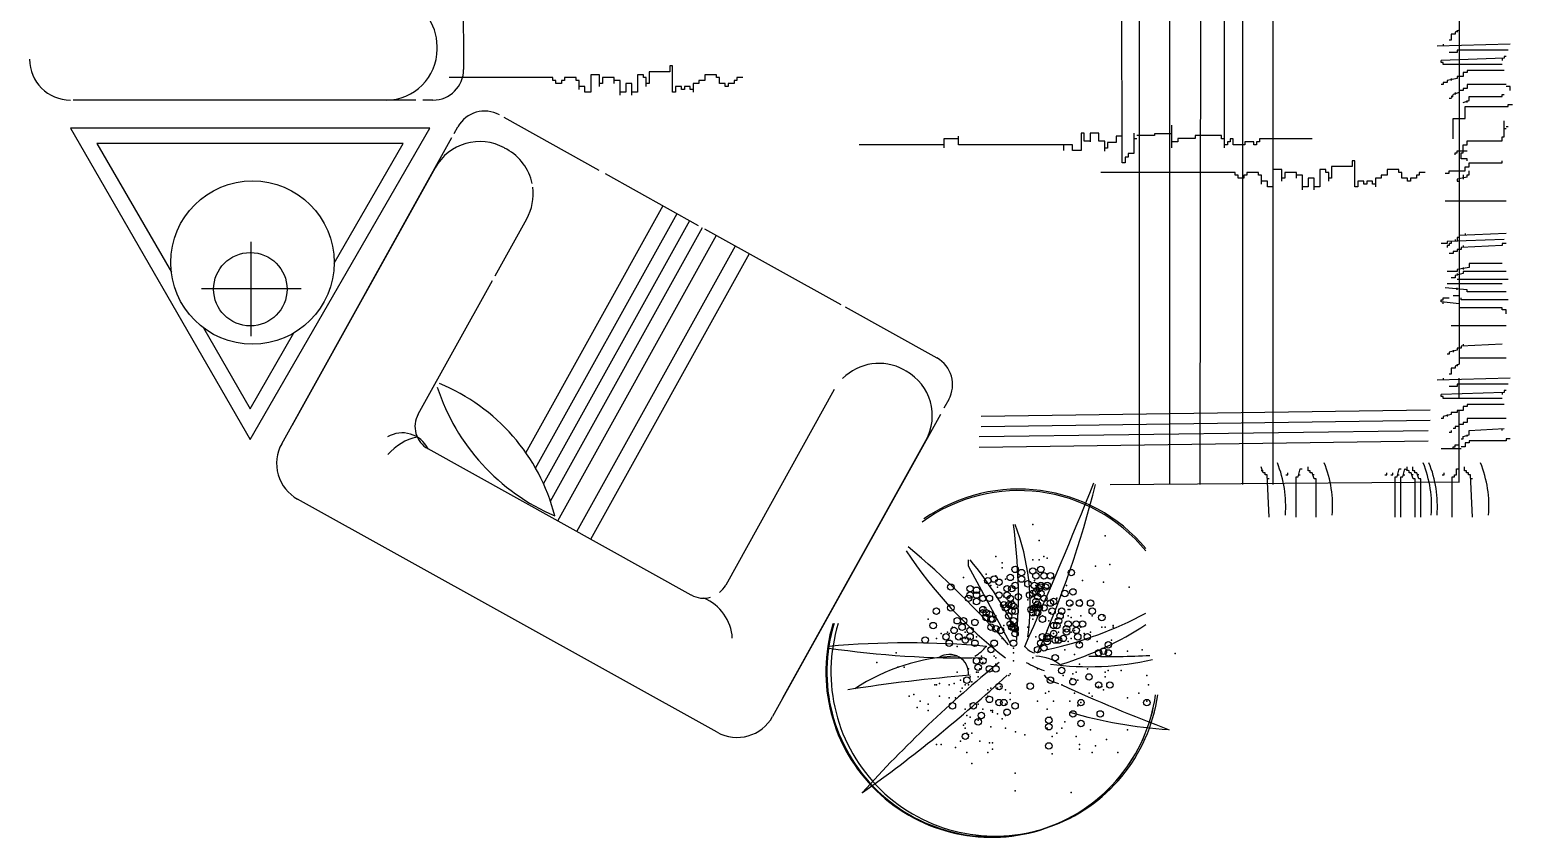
# Model space of a CAD drawing. Header units: inches. Extents: x 10.1 to 52.6, y 12.1 to 36.9.
# Drawn here: x 42.069 to 44.69, y 17.073 to 18.5 of the extents above; entities that cross this region are included whole.
import ezdxf

# ---------------------------------------------------------------- set-up
doc = ezdxf.new("R2010")
doc.units = ezdxf.units.IN
doc.header["$MEASUREMENT"] = 0
for name, color, linetype in [('02', 2, 'Continuous'), ('1', 1, 'Continuous'), ('4', 4, 'Continuous')]:
    doc.layers.add(name, color=color, linetype=linetype)

msp = doc.modelspace()

# ---------------------------------------------------------------- linework, layer by layer
at = {"layer": '02'}
for p, q in [((44.5967, 20.5342), (44.5966, 17.9091)), ((44.0007, 18.265), (43.9984, 20.4638)), ((44.1815, 18.2917), (44.1812, 20.4638)), ((44.5823, 18.4817), (44.5788, 18.4817)), ((44.5895, 18.4924), (44.5823, 18.4924)), ((44.5823, 18.4924), (44.5823, 18.4817)), ((44.5966, 18.4995), (44.5895, 18.4959)), ((44.5895, 18.4959), (44.5895, 18.4924)), ((44.593, 18.4995), (44.593, 18.4959)), ((44.6869, 18.4746), (44.5574, 18.471)), ((44.5681, 18.4746), (44.5681, 18.471)), ((44.593, 18.4603), (44.5788, 18.4603)), ((44.593, 18.4639), (44.593, 18.4603)), ((44.6834, 18.4639), (44.593, 18.4639)), ((44.6762, 18.4532), (44.6762, 18.4497)), ((44.6798, 18.4532), (44.6762, 18.4532)), ((43.206, 18.4362), (43.2008, 18.4362)), ((43.2008, 18.4362), (43.2008, 18.4259)), ((43.206, 18.3898), (43.206, 18.4362)), ((44.6762, 18.4497), (44.5645, 18.4461)), ((44.5645, 18.4426), (44.5645, 18.4461)), ((44.5681, 18.4426), (44.5645, 18.4426)), ((44.5681, 18.439), (44.5681, 18.4426)), ((44.6727, 18.439), (44.5681, 18.439)), ((44.6108, 18.4283), (44.6108, 18.4248)), ((44.6762, 18.4283), (44.6108, 18.4283)), ((44.6727, 18.4497), (44.6727, 18.4461)), ((42.9942, 18.4156), (42.8108, 18.4156)), ((42.9942, 18.4104), (42.9942, 18.4156)), ((42.9994, 18.4104), (42.9942, 18.4104)), ((42.9994, 18.4052), (42.9994, 18.4104)), ((43.0097, 18.4052), (42.9994, 18.4052)), ((43.0149, 18.4104), (43.0097, 18.4104)), ((43.0097, 18.4104), (43.0097, 18.4052)), ((43.0149, 18.4156), (43.0149, 18.4104)), ((43.0355, 18.4156), (43.0149, 18.4156)), ((43.0355, 18.4104), (43.0355, 18.4156)), ((43.0407, 18.4104), (43.0355, 18.4104)), ((43.0407, 18.3949), (43.0407, 18.4104)), ((43.0614, 18.4207), (43.0614, 18.3898)), ((43.0769, 18.4207), (43.0614, 18.4207)), ((43.0769, 18.4001), (43.0769, 18.4207)), ((43.082, 18.4052), (43.0769, 18.4052)), ((43.1027, 18.4156), (43.082, 18.4156)), ((43.082, 18.4156), (43.082, 18.4052)), ((43.1027, 18.4052), (43.1027, 18.4156)), ((43.113, 18.4104), (43.1027, 18.4104)), ((43.113, 18.3846), (43.113, 18.4104)), ((43.1337, 18.4052), (43.1234, 18.4052)), ((43.1234, 18.4052), (43.1234, 18.3898)), ((43.1337, 18.3846), (43.1337, 18.4052)), ((43.1543, 18.4207), (43.144, 18.4207)), ((43.144, 18.4207), (43.144, 18.3898)), ((43.1543, 18.4156), (43.1543, 18.4207)), ((43.1595, 18.4156), (43.1543, 18.4156)), ((43.1595, 18.4001), (43.1595, 18.4156)), ((43.1647, 18.4052), (43.1595, 18.4052)), ((43.2008, 18.4259), (43.1647, 18.4259)), ((43.1647, 18.4259), (43.1647, 18.4052)), ((43.2525, 18.4052), (43.2422, 18.4052)), ((43.2422, 18.4052), (43.2422, 18.3898)), ((43.2628, 18.4104), (43.2525, 18.4104)), ((43.2525, 18.4104), (43.2525, 18.4052)), ((43.2628, 18.4207), (43.2628, 18.4104)), ((43.2835, 18.4207), (43.2628, 18.4207)), ((43.2835, 18.4156), (43.2835, 18.4207)), ((43.2887, 18.4156), (43.2835, 18.4156)), ((43.2887, 18.4052), (43.2887, 18.4156)), ((43.299, 18.4052), (43.2887, 18.4052)), ((43.299, 18.4001), (43.299, 18.4052)), ((43.3042, 18.4052), (43.3042, 18.4001)), ((43.3145, 18.4052), (43.3042, 18.4052)), ((43.3197, 18.4104), (43.3145, 18.4104)), ((43.3145, 18.4104), (43.3145, 18.4052)), ((43.33, 18.4156), (43.3197, 18.4156)), ((43.3197, 18.4156), (43.3197, 18.4104)), ((44.5681, 18.4034), (44.5645, 18.4034)), ((44.5681, 18.407), (44.5681, 18.4034)), ((44.5752, 18.407), (44.5681, 18.407)), ((44.593, 18.4141), (44.5752, 18.4105)), ((44.5752, 18.4105), (44.5752, 18.407)), ((44.5823, 18.4141), (44.5823, 18.4105)), ((44.6037, 18.4176), (44.593, 18.4176)), ((44.593, 18.4176), (44.593, 18.4141)), ((44.6108, 18.4248), (44.6037, 18.4248)), ((44.6037, 18.4248), (44.6037, 18.4176)), ((44.6108, 18.4034), (44.6108, 18.3963)), ((44.6798, 18.4034), (44.6108, 18.4034)), ((43.051, 18.4001), (43.0407, 18.4001)), ((43.051, 18.3898), (43.051, 18.4001)), ((43.0614, 18.3898), (43.051, 18.3898)), ((43.1234, 18.3898), (43.113, 18.3898)), ((43.144, 18.3898), (43.1337, 18.3898)), ((43.2112, 18.3898), (43.206, 18.3898)), ((43.2215, 18.4001), (43.2112, 18.4001)), ((43.2112, 18.4001), (43.2112, 18.3898)), ((43.2215, 18.3949), (43.2215, 18.4001)), ((43.2267, 18.3949), (43.2215, 18.3949)), ((43.2267, 18.4001), (43.2267, 18.3949)), ((43.237, 18.4001), (43.2267, 18.4001)), ((43.237, 18.3949), (43.237, 18.4001)), ((43.2422, 18.3949), (43.237, 18.3949)), ((43.3042, 18.4001), (43.299, 18.4001)), ((44.5823, 18.3785), (44.5788, 18.3785)), ((44.5859, 18.3856), (44.5823, 18.3785)), ((44.5859, 18.3821), (44.5823, 18.3821)), ((44.5966, 18.3892), (44.5859, 18.3856)), ((44.5895, 18.3892), (44.5895, 18.3856)), ((44.6037, 18.3927), (44.5966, 18.3927)), ((44.6108, 18.3963), (44.6037, 18.3963)), ((44.6037, 18.3963), (44.6037, 18.3927)), ((44.6037, 18.3714), (44.6144, 18.375)), ((44.6108, 18.3714), (44.6108, 18.375)), ((44.6144, 18.375), (44.6144, 18.3821)), ((44.6144, 18.3821), (44.6727, 18.3821)), ((44.6727, 18.3856), (44.6762, 18.3856)), ((44.6727, 18.3821), (44.6727, 18.3856)), ((44.6869, 18.4), (44.6798, 18.4)), ((44.6869, 18.3929), (44.6869, 18.4)), ((44.6073, 18.3431), (44.6073, 18.3645)), ((44.6073, 18.3645), (44.6834, 18.3645)), ((44.6834, 18.3645), (44.6834, 18.368)), ((44.6834, 18.368), (44.6905, 18.368)), ((44.0886, 18.2917), (44.0886, 18.3318)), ((44.5859, 18.3075), (44.5859, 18.3431)), ((44.5859, 18.3431), (44.6073, 18.3431)), ((44.6762, 18.3111), (44.6762, 18.3395)), ((44.6798, 18.3253), (44.6762, 18.3253)), ((44.6834, 18.3289), (44.6798, 18.3289)), ((43.6856, 18.2969), (43.5358, 18.2969)), ((43.7115, 18.3072), (43.6856, 18.3072)), ((43.6856, 18.3072), (43.6856, 18.2917)), ((43.7115, 18.2969), (43.7115, 18.3124)), ((43.9129, 18.2969), (43.7115, 18.2969)), ((43.8974, 18.2866), (43.8974, 18.2969)), ((43.9129, 18.2866), (43.9129, 18.2969)), ((43.9284, 18.3175), (43.9284, 18.2866)), ((43.9336, 18.3175), (43.9284, 18.3175)), ((43.9336, 18.303), (43.9336, 18.3175)), ((43.9439, 18.303), (43.9336, 18.303)), ((43.9594, 18.3175), (43.9439, 18.3175)), ((43.9439, 18.3175), (43.9439, 18.302)), ((43.9594, 18.303), (43.9594, 18.3175)), ((43.9698, 18.303), (43.9594, 18.303)), ((43.9698, 18.2856), (43.9698, 18.303)), ((43.9904, 18.3011), (43.9749, 18.3011)), ((43.9749, 18.3011), (43.9749, 18.2908)), ((44.0007, 18.3124), (43.9904, 18.3124)), ((43.9904, 18.3124), (43.9904, 18.3011)), ((44.0214, 18.3175), (44.0214, 18.2814)), ((44.0266, 18.3072), (44.0214, 18.3072)), ((44.0576, 18.3133), (44.0266, 18.3133)), ((44.0886, 18.3163), (44.0576, 18.3163)), ((44.0576, 18.3163), (44.0576, 18.3133)), ((44.0989, 18.302), (44.0886, 18.302)), ((44.0989, 18.3082), (44.0989, 18.302)), ((44.1299, 18.3082), (44.0989, 18.3082)), ((44.1764, 18.3133), (44.1299, 18.3133)), ((44.1299, 18.3133), (44.1299, 18.3082)), ((44.1764, 18.3072), (44.1764, 18.3133)), ((44.1815, 18.3072), (44.1764, 18.3072)), ((44.1867, 18.2969), (44.1815, 18.2969)), ((44.1919, 18.302), (44.1867, 18.302)), ((44.1867, 18.302), (44.1867, 18.2969)), ((44.197, 18.3072), (44.1919, 18.3072)), ((44.1919, 18.3072), (44.1919, 18.302)), ((44.197, 18.2969), (44.197, 18.3072)), ((44.2177, 18.2969), (44.197, 18.2969)), ((44.2332, 18.302), (44.2177, 18.302)), ((44.2177, 18.302), (44.2177, 18.2969)), ((44.2332, 18.2969), (44.2332, 18.302)), ((44.2384, 18.2969), (44.2332, 18.2969)), ((44.2435, 18.302), (44.2384, 18.302)), ((44.2384, 18.302), (44.2384, 18.2969)), ((44.2435, 18.3072), (44.2435, 18.302)), ((44.3365, 18.3072), (44.2435, 18.3072)), ((44.6037, 18.2969), (44.6108, 18.2969)), ((44.6037, 18.2826), (44.6037, 18.2969)), ((44.6108, 18.2969), (44.6108, 18.304)), ((44.6108, 18.304), (44.6727, 18.304)), ((44.6727, 18.304), (44.6727, 18.3111)), ((44.6727, 18.3111), (44.6762, 18.3111)), ((43.9284, 18.2866), (43.9129, 18.2866)), ((43.9749, 18.2908), (43.9698, 18.2908)), ((44.0059, 18.2753), (44.0059, 18.265)), ((44.0111, 18.2753), (44.0059, 18.2753)), ((44.0214, 18.2814), (44.0111, 18.2814)), ((44.0111, 18.2814), (44.0111, 18.2753)), ((44.5895, 18.2826), (44.593, 18.2826)), ((44.5895, 18.2791), (44.5895, 18.2826)), ((44.593, 18.2862), (44.6108, 18.2862)), ((44.593, 18.2826), (44.593, 18.2862)), ((44.6001, 18.2826), (44.6037, 18.2826)), ((44.6001, 18.272), (44.6001, 18.2826)), ((44.6108, 18.272), (44.6001, 18.272)), ((44.6108, 18.2684), (44.6108, 18.272)), ((44.2005, 18.2481), (43.9629, 18.2481)), ((44.0059, 18.265), (44.0007, 18.265)), ((44.2005, 18.2429), (44.2005, 18.2481)), ((44.2419, 18.2481), (44.2212, 18.2481)), ((44.2212, 18.2481), (44.2212, 18.2429)), ((44.2419, 18.2429), (44.2419, 18.2481)), ((44.2832, 18.2532), (44.2677, 18.2532)), ((44.2832, 18.2326), (44.2832, 18.2532)), ((44.309, 18.2481), (44.2884, 18.2481)), ((44.2884, 18.2481), (44.2884, 18.2377)), ((44.309, 18.2377), (44.309, 18.2481)), ((44.3503, 18.2532), (44.3503, 18.2223)), ((44.3607, 18.2532), (44.3503, 18.2532)), ((44.3607, 18.2481), (44.3607, 18.2532)), ((44.3658, 18.2481), (44.3607, 18.2481)), ((44.3658, 18.2326), (44.3658, 18.2481)), ((44.4072, 18.2584), (44.371, 18.2584)), ((44.371, 18.2584), (44.371, 18.2377)), ((44.4072, 18.2687), (44.4072, 18.2584)), ((44.4123, 18.2687), (44.4072, 18.2687)), ((44.4123, 18.2223), (44.4123, 18.2687)), ((44.4898, 18.2532), (44.4692, 18.2532)), ((44.4692, 18.2532), (44.4692, 18.2429)), ((44.4898, 18.2481), (44.4898, 18.2532)), ((44.495, 18.2481), (44.4898, 18.2481)), ((44.495, 18.2377), (44.495, 18.2481)), ((44.5363, 18.2481), (44.526, 18.2481)), ((44.526, 18.2481), (44.526, 18.2429)), ((44.5716, 18.247), (44.5788, 18.247)), ((44.5788, 18.247), (44.5788, 18.2506)), ((44.5788, 18.2506), (44.6073, 18.2506)), ((44.6073, 18.2577), (44.6144, 18.2577)), ((44.6073, 18.2506), (44.6073, 18.2577)), ((44.6144, 18.2577), (44.6144, 18.2648)), ((44.6144, 18.2648), (44.6727, 18.2648)), ((44.6144, 18.2435), (44.6144, 18.2506)), ((44.6727, 18.2648), (44.6727, 18.2684)), ((44.2057, 18.2429), (44.2005, 18.2429)), ((44.2057, 18.2377), (44.2057, 18.2429)), ((44.216, 18.2377), (44.2057, 18.2377)), ((44.2212, 18.2429), (44.216, 18.2429)), ((44.216, 18.2429), (44.216, 18.2377)), ((44.247, 18.2429), (44.2419, 18.2429)), ((44.247, 18.2274), (44.247, 18.2429)), ((44.2574, 18.2326), (44.247, 18.2326)), ((44.2574, 18.2223), (44.2574, 18.2326)), ((44.2677, 18.2223), (44.2574, 18.2223)), ((44.2884, 18.2377), (44.2832, 18.2377)), ((44.3193, 18.2429), (44.309, 18.2429)), ((44.3193, 18.2171), (44.3193, 18.2429)), ((44.3297, 18.2223), (44.3193, 18.2223)), ((44.3297, 18.2377), (44.3297, 18.2223)), ((44.34, 18.2377), (44.3297, 18.2377)), ((44.34, 18.2171), (44.34, 18.2377)), ((44.3503, 18.2223), (44.34, 18.2223)), ((44.371, 18.2377), (44.3658, 18.2377)), ((44.4175, 18.2223), (44.4123, 18.2223)), ((44.4175, 18.2326), (44.4175, 18.2223)), ((44.4278, 18.2326), (44.4175, 18.2326)), ((44.4278, 18.2274), (44.4278, 18.2326)), ((44.433, 18.2274), (44.4278, 18.2274)), ((44.433, 18.2326), (44.433, 18.2274)), ((44.4433, 18.2326), (44.433, 18.2326)), ((44.4433, 18.2274), (44.4433, 18.2326)), ((44.4485, 18.2274), (44.4433, 18.2274)), ((44.4485, 18.2377), (44.4485, 18.2223)), ((44.4588, 18.2377), (44.4485, 18.2377)), ((44.4588, 18.2429), (44.4588, 18.2377)), ((44.4692, 18.2429), (44.4588, 18.2429)), ((44.5053, 18.2377), (44.495, 18.2377)), ((44.5053, 18.2326), (44.5053, 18.2377)), ((44.5105, 18.2326), (44.5053, 18.2326)), ((44.5208, 18.2377), (44.5105, 18.2377)), ((44.5105, 18.2377), (44.5105, 18.2326)), ((44.526, 18.2429), (44.5208, 18.2429)), ((44.5208, 18.2429), (44.5208, 18.2377)), ((44.6108, 18.2399), (44.593, 18.2364)), ((44.593, 18.2364), (44.593, 18.2328)), ((44.593, 18.2328), (44.5966, 18.2328)), ((44.6037, 18.2435), (44.6037, 18.2364)), ((44.6108, 18.2435), (44.6144, 18.2435)), ((44.6108, 18.2399), (44.6108, 18.2435)), ((44.6798, 18.1972), (44.5716, 18.1972)), ((44.6798, 18.1403), (44.5966, 18.1368)), ((44.6073, 18.1403), (44.6073, 18.1368)), ((44.5752, 18.1225), (44.5645, 18.1225)), ((44.6762, 18.1296), (44.5752, 18.1261)), ((44.5752, 18.1261), (44.5752, 18.1225)), ((44.5752, 18.119), (44.5752, 18.1154)), ((44.5788, 18.119), (44.5752, 18.119)), ((44.5788, 18.1225), (44.5788, 18.119)), ((44.5823, 18.1225), (44.5788, 18.1225)), ((44.5823, 18.1261), (44.5823, 18.1225)), ((44.5895, 18.1296), (44.5895, 18.1261)), ((44.593, 18.1332), (44.593, 18.1261)), ((44.5966, 18.1332), (44.593, 18.1332)), ((44.6727, 18.119), (44.6001, 18.1154)), ((44.6001, 18.1154), (44.6001, 18.1118)), ((44.6037, 18.119), (44.6037, 18.1154)), ((44.6798, 18.1225), (44.6727, 18.1225)), ((44.6727, 18.1225), (44.6727, 18.119)), ((44.5859, 18.1047), (44.5788, 18.1047)), ((44.5859, 18.1083), (44.5859, 18.1047)), ((44.593, 18.1083), (44.5859, 18.1083)), ((44.593, 18.1118), (44.593, 18.1083)), ((44.6001, 18.1118), (44.593, 18.1118)), ((44.6144, 18.0869), (44.6144, 18.0798)), ((44.6727, 18.0869), (44.6144, 18.0869)), ((44.593, 18.0727), (44.5752, 18.0727)), ((44.5895, 18.062), (44.5823, 18.062)), ((44.6037, 18.0692), (44.5895, 18.0656)), ((44.5895, 18.0656), (44.5895, 18.062)), ((44.6144, 18.0798), (44.593, 18.0763)), ((44.593, 18.0763), (44.593, 18.0727)), ((44.593, 18.0692), (44.593, 18.0656)), ((44.6037, 18.0798), (44.6037, 18.0763)), ((44.6037, 18.0727), (44.6037, 18.0692)), ((44.6798, 18.0727), (44.6037, 18.0727)), ((44.6108, 18.0407), (44.5716, 18.0443)), ((44.6727, 18.0514), (44.5752, 18.0514)), ((44.6834, 18.0585), (44.593, 18.0585)), ((44.593, 18.0407), (44.593, 18.0443)), ((44.6108, 18.0371), (44.6108, 18.0407)), ((44.6798, 18.0371), (44.6108, 18.0371)), ((44.5645, 18.0229), (44.5681, 18.0229)), ((44.5645, 18.0193), (44.5645, 18.0229)), ((44.5966, 18.0158), (44.5645, 18.0193)), ((44.5681, 18.0265), (44.5788, 18.0265)), ((44.5681, 18.0229), (44.5681, 18.0265)), ((44.5681, 18.0158), (44.5681, 18.0193)), ((44.5966, 18.03), (44.5859, 18.03)), ((44.6727, 18.0087), (44.5966, 18.0087)), ((44.6001, 18.0229), (44.6001, 18.0265)), ((44.6834, 18.0229), (44.6001, 18.0229)), ((44.6727, 18.0051), (44.6727, 18.0087)), ((44.6798, 18.0051), (44.6727, 18.0051)), ((44.6798, 17.998), (44.6798, 18.0051)), ((44.6798, 17.9767), (44.5823, 17.9767)), ((44.593, 17.934), (44.5788, 17.9304)), ((44.5788, 17.9304), (44.5788, 17.9268)), ((44.5859, 17.934), (44.5859, 17.9304)), ((44.593, 17.9375), (44.593, 17.934)), ((44.6001, 17.9375), (44.593, 17.9375)), ((44.6727, 17.9446), (44.6001, 17.9411)), ((44.6001, 17.9411), (44.6001, 17.9375)), ((44.6037, 17.9446), (44.6037, 17.9411)), ((44.5788, 17.9268), (44.5752, 17.9268)), ((44.5966, 17.9091), (44.5895, 17.9055)), ((44.5895, 17.9055), (44.5895, 17.9019)), ((44.593, 17.9091), (44.593, 17.9055)), ((44.6798, 17.9197), (44.5966, 17.9197)), ((44.6869, 17.8841), (44.5574, 17.8806)), ((44.5681, 17.8841), (44.5681, 17.8806)), ((44.5823, 17.8913), (44.5788, 17.8913)), ((44.5823, 17.9019), (44.5823, 17.8913)), ((44.5895, 17.9019), (44.5823, 17.9019)), ((44.5967, 17.8486), (44.5967, 17.8841)), ((44.6762, 17.8592), (44.5645, 17.8557)), ((44.5645, 17.8521), (44.5645, 17.8557)), ((44.5681, 17.8521), (44.5645, 17.8521)), ((44.5681, 17.8486), (44.5681, 17.8521)), ((44.593, 17.8699), (44.5788, 17.8699)), ((44.593, 17.8735), (44.593, 17.8699)), ((44.6834, 17.8735), (44.593, 17.8735)), ((44.6727, 17.8592), (44.6727, 17.8557)), ((44.6798, 17.8628), (44.6762, 17.8628)), ((44.6762, 17.8628), (44.6762, 17.8592)), ((44.6727, 17.8486), (44.5681, 17.8486)), ((44.593, 17.8272), (44.593, 17.8237)), ((44.6037, 17.8272), (44.593, 17.8272)), ((44.6108, 17.8343), (44.6037, 17.8343)), ((44.6037, 17.8343), (44.6037, 17.8272)), ((44.6108, 17.8379), (44.6108, 17.8343)), ((44.6762, 17.8379), (44.6108, 17.8379)), ((44.5681, 17.813), (44.5645, 17.813)), ((44.5823, 17.8201), (44.5681, 17.8166)), ((44.5681, 17.8166), (44.5681, 17.813)), ((44.5752, 17.8201), (44.5752, 17.8166)), ((44.5823, 17.8237), (44.5823, 17.8201)), ((44.593, 17.8237), (44.5823, 17.8237)), ((44.5895, 17.7988), (44.5895, 17.7952)), ((44.5966, 17.7988), (44.5895, 17.7988)), ((44.6037, 17.8023), (44.5966, 17.8023)), ((44.6108, 17.8059), (44.6037, 17.8059)), ((44.6037, 17.8059), (44.6037, 17.8023)), ((44.6108, 17.813), (44.6108, 17.8059)), ((44.6798, 17.813), (44.6108, 17.813)), ((44.5823, 17.7881), (44.5788, 17.7881)), ((44.5823, 17.7916), (44.5823, 17.7881)), ((44.5895, 17.7952), (44.5859, 17.7952)), ((44.6001, 17.7774), (44.6037, 17.7774)), ((44.6037, 17.781), (44.6144, 17.7845)), ((44.6037, 17.7774), (44.6037, 17.781)), ((44.6108, 17.781), (44.6108, 17.7845)), ((44.6144, 17.7916), (44.6762, 17.7952)), ((44.6144, 17.7845), (44.6144, 17.7916)), ((44.6144, 17.7739), (44.6144, 17.7703)), ((44.6798, 17.7739), (44.6144, 17.7739)), ((44.6727, 17.7916), (44.6727, 17.7952)), ((44.6869, 17.7774), (44.6798, 17.7774)), ((44.6798, 17.7774), (44.6798, 17.7739)), ((44.6001, 17.7596), (44.5645, 17.7596)), ((44.5859, 17.7632), (44.5895, 17.7632)), ((44.5859, 17.7596), (44.5859, 17.7632)), ((44.5895, 17.7667), (44.5966, 17.7667)), ((44.5895, 17.7632), (44.5895, 17.7667)), ((44.6073, 17.7632), (44.6001, 17.7632)), ((44.6144, 17.7703), (44.6073, 17.7703)), ((44.6073, 17.7703), (44.6073, 17.7632)), ((44.2501, 17.7169), (44.2466, 17.7276)), ((44.2501, 17.7205), (44.2466, 17.7205)), ((44.3117, 17.7098), (44.3152, 17.724)), ((44.3152, 17.724), (44.3188, 17.724)), ((44.3295, 17.7205), (44.3295, 17.7276)), ((44.333, 17.7205), (44.3295, 17.7205)), ((44.333, 17.7169), (44.333, 17.7205)), ((44.4866, 17.7098), (44.4902, 17.724)), ((44.4902, 17.724), (44.4938, 17.724)), ((44.4968, 17.7098), (44.5004, 17.724)), ((44.5004, 17.724), (44.508, 17.7205)), ((44.5045, 17.7205), (44.5045, 17.7276)), ((44.508, 17.7169), (44.508, 17.7205)), ((44.5146, 17.7205), (44.5146, 17.7276)), ((44.5182, 17.7205), (44.5146, 17.7205)), ((44.5182, 17.7169), (44.5182, 17.7205)), ((44.5915, 17.7134), (44.5915, 17.724)), ((44.5915, 17.724), (44.5951, 17.724)), ((44.6058, 17.7205), (44.6058, 17.7276)), ((44.6093, 17.7205), (44.6058, 17.7205)), ((44.6093, 17.7169), (44.6093, 17.7205)), ((44.2537, 17.7169), (44.2501, 17.7169)), ((44.2537, 17.7134), (44.2537, 17.7169)), ((44.2573, 17.7134), (44.2537, 17.7134)), ((44.2608, 17.6387), (44.2573, 17.7134)), ((44.2608, 17.7063), (44.2573, 17.7063)), ((44.2903, 17.7134), (44.2938, 17.7134)), ((44.2938, 17.7134), (44.2938, 17.7169)), ((44.3081, 17.6387), (44.3081, 17.7098)), ((44.3081, 17.7098), (44.3117, 17.7098)), ((44.3117, 17.7134), (44.3152, 17.7134)), ((44.3366, 17.7169), (44.333, 17.7169)), ((44.3402, 17.7063), (44.3366, 17.7169)), ((44.3402, 17.7134), (44.3366, 17.7134)), ((44.3437, 17.7063), (44.3402, 17.7063)), ((44.3437, 17.6387), (44.3437, 17.7063)), ((44.4653, 17.7134), (44.4688, 17.7134)), ((44.4688, 17.7134), (44.4688, 17.7169)), ((44.4755, 17.7134), (44.479, 17.7134)), ((44.479, 17.7134), (44.479, 17.7169)), ((44.4831, 17.6387), (44.4831, 17.7098)), ((44.4831, 17.7098), (44.4866, 17.7098)), ((44.4866, 17.7134), (44.4902, 17.7134)), ((44.4933, 17.6387), (44.4933, 17.7098)), ((44.4933, 17.7098), (44.4968, 17.7098)), ((44.4968, 17.7134), (44.5004, 17.7134)), ((44.5116, 17.7169), (44.508, 17.7169)), ((44.5151, 17.7063), (44.5116, 17.7169)), ((44.5151, 17.7134), (44.5116, 17.7134)), ((44.5187, 17.7063), (44.5151, 17.7063)), ((44.5218, 17.7169), (44.5182, 17.7169)), ((44.5187, 17.6387), (44.5187, 17.7063)), ((44.5253, 17.7063), (44.5218, 17.7169)), ((44.5253, 17.7134), (44.5218, 17.7134)), ((44.5289, 17.7063), (44.5253, 17.7063)), ((44.5289, 17.6387), (44.5289, 17.7063)), ((44.5666, 17.7134), (44.5701, 17.7134)), ((44.5701, 17.7134), (44.5701, 17.7169)), ((44.5844, 17.6387), (44.5844, 17.7098)), ((44.5844, 17.7098), (44.588, 17.7098)), ((44.588, 17.7098), (44.588, 17.7134)), ((44.588, 17.7134), (44.5915, 17.7134)), ((44.6129, 17.7169), (44.6093, 17.7169)), ((44.6129, 17.7134), (44.6129, 17.7169)), ((44.6165, 17.7134), (44.6129, 17.7134)), ((44.62, 17.6387), (44.6165, 17.7134)), ((44.62, 17.7063), (44.6165, 17.7063)), ((43.729, 17.552), (43.729, 17.5634)), ((43.8029, 17.4159), (43.729, 17.552))]:
    msp.add_line(p, q, dxfattribs=at)
for centre in [(43.8029, 17.5322), (43.8114, 17.5464), (43.8228, 17.5407), (43.8427, 17.5435), (43.8483, 17.535), (43.8569, 17.5464), (43.8625, 17.535), (43.8739, 17.535), (43.9108, 17.5407), (43.6978, 17.5152), (43.7319, 17.5123), (43.7433, 17.5095), (43.7631, 17.5265), (43.7745, 17.5293), (43.783, 17.5237), (43.7972, 17.5123), (43.8057, 17.5123), (43.8114, 17.518), (43.8228, 17.5293), (43.8341, 17.5208), (43.8455, 17.518), (43.8483, 17.5066), (43.854, 17.5123), (43.8569, 17.518), (43.8569, 17.5152), (43.8654, 17.5152), (43.8682, 17.518), (43.9137, 17.5066), (43.6978, 17.4783), (43.729, 17.4953), (43.7319, 17.501), (43.7433, 17.501), (43.7433, 17.4896), (43.7546, 17.4953), (43.766, 17.4953), (43.783, 17.501), (43.7915, 17.484), (43.7944, 17.4783), (43.7972, 17.501), (43.8001, 17.484), (43.8029, 17.4953), (43.8057, 17.484), (43.8086, 17.4811), (43.8171, 17.4981), (43.837, 17.501), (43.8427, 17.5038), (43.8455, 17.4783), (43.8483, 17.4896), (43.8483, 17.4783), (43.8512, 17.4981), (43.8512, 17.484), (43.854, 17.4783), (43.8569, 17.5038), (43.8625, 17.4953), (43.8625, 17.4783), (43.8739, 17.4868), (43.8796, 17.4896), (43.8995, 17.5038), (43.908, 17.4868), (43.925, 17.4868), (43.9449, 17.4868), (43.6722, 17.4726), (43.7092, 17.4556), (43.7205, 17.4556), (43.7404, 17.4527), (43.7546, 17.4754), (43.7546, 17.4698), (43.7603, 17.4698), (43.7603, 17.4613), (43.766, 17.4669), (43.7688, 17.4584), (43.7717, 17.4584), (43.8001, 17.4641), (43.8057, 17.4726), (43.8086, 17.4556), (43.8114, 17.4726), (43.8398, 17.4754), (43.8427, 17.4698), (43.8512, 17.4698), (43.8597, 17.4584), (43.8768, 17.4726), (43.8881, 17.4556), (43.891, 17.4641), (43.8938, 17.4726), (43.9478, 17.4726), (43.9648, 17.4613), (43.6666, 17.4471), (43.6893, 17.4272), (43.7035, 17.4386), (43.712, 17.4272), (43.7177, 17.4442), (43.7319, 17.4386), (43.7319, 17.4272), (43.7688, 17.4442), (43.7773, 17.4414), (43.7859, 17.4386), (43.8029, 17.4499), (43.8057, 17.4442), (43.8086, 17.4442), (43.8114, 17.4414), (43.8114, 17.4329), (43.8597, 17.4272), (43.8682, 17.4272), (43.8796, 17.4471), (43.8796, 17.4329), (43.8853, 17.4471), (43.9023, 17.4414), (43.9023, 17.4357), (43.9052, 17.4499), (43.9194, 17.4499), (43.9194, 17.4386), (43.9222, 17.4272), (43.9307, 17.4499), (43.9392, 17.4272), (43.6524, 17.4215), (43.695, 17.4159), (43.7234, 17.4215), (43.7404, 17.4159), (43.7688, 17.4045), (43.7745, 17.4159), (43.8086, 17.4159), (43.8512, 17.4045), (43.8569, 17.4159), (43.8625, 17.4074), (43.8682, 17.4244), (43.8682, 17.4187), (43.8824, 17.4215), (43.8881, 17.4215), (43.8966, 17.4244), (43.925, 17.413), (43.9676, 17.4017), (43.9762, 17.413), (43.7433, 17.3847), (43.7461, 17.3733), (43.7546, 17.3847), (43.8824, 17.3903), (43.9591, 17.3988), (43.9762, 17.3988), (43.7262, 17.3506), (43.766, 17.3705), (43.7773, 17.3705), (43.8739, 17.3506), (43.8938, 17.3676), (43.9137, 17.3478), (43.9421, 17.3563), (43.783, 17.3393), (43.8382, 17.34), (43.9591, 17.3421), (43.979, 17.3421), (43.7006, 17.3052), (43.7376, 17.3052), (43.766, 17.3166), (43.783, 17.3109), (43.7915, 17.3109), (43.8114, 17.3052), (43.9279, 17.3109), (44.0443, 17.3109), (43.7461, 17.2769), (43.7518, 17.2882), (43.7972, 17.2939), (43.8711, 17.2797), (43.8711, 17.2683), (43.9137, 17.291), (43.9279, 17.274), (43.962, 17.291), (43.7234, 17.2513), (43.8711, 17.2343)]:
    msp.add_circle(centre, 0.00568, dxfattribs=at)
for centre, radius, start, end in [((44.084, 17.6579), 0.2059, 355.6188, 21.8951), ((44.1669, 17.6579), 0.2059, 355.6188, 21.8951), ((44.3419, 17.6579), 0.2059, 355.6188, 21.8951), ((44.3521, 17.6579), 0.2059, 355.6188, 21.8951), ((44.4432, 17.6579), 0.2059, 355.6188, 21.8951), ((37.294, 20.3388), 7.1607, 335.85891, 338.37222), ((42.1525, 18.1485), 1.8568, 336.1884, 345.9183), ((42.877, 17.4977), 0.9403, 355.3556, 7.8307), ((43.4418, 17.4829), 0.3963, 351.9206, 21.1352), ((44.2684, 18.0062), 0.7772, 213.3048, 232.4145), ((42.4749, 16.2343), 1.7735, 41.6533, 49.6712), ((43.2139, 17.1385), 0.67, 25.8005, 39.3646), ((43.7157, 18.0867), 0.699, 282.6004, 297.8776), ((43.7165, 17.9507), 0.5986, 287.2245, 303.0042), ((43.6211, 15.8879), 1.5286, 84.7759, 95.2241), ((43.7177, 18.9969), 1.6069, 261.5646, 271.2166), ((43.7078, 17.4514), 0.0667, 299.2589, 321.8728), ((43.854, 17.4301), 0.0324, 217.9152, 254.7708), ((43.7217, 17.0409), 0.3525, 92.0431, 123.3116), ((45.1697, 15.6831), 2.1928, 129.2251, 137.9426), ((43.6953, 17.3622), 0.0339, 354.7187, 123.5025), ((43.9321, 17.5624), 0.2068, 240.8234, 250.3426), ((43.8434, 17.3107), 0.0826, 52.3818, 86.5532), ((43.9421, 17.8859), 0.5115, 262.3407, 282.6646), ((43.9818, 18.6331), 1.2406, 268.1631, 273.1468), ((43.9592, 14.5117), 2.8565, 94.5646, 98.9258), ((42.1519, 19.1288), 2.4163, 305.1072, 312.9144), ((43.8966, 17.3904), 0.0462, 222.5479, 259.4037), ((45.2833, 20.4035), 3.362, 245.5874, 249.1024), ((44.1384, 18.0958), 0.8344, 253.9698, 266.153)]:
    msp.add_arc(centre, radius, start, end, dxfattribs=at)
for p in [(43.8427, 17.6258), (43.854, 17.5974), (43.9705, 17.6059), (43.7773, 17.5691), (43.8427, 17.5634), (43.854, 17.5634), (43.8625, 17.5691), (43.8682, 17.5662), (43.7603, 17.5379), (43.7887, 17.5577), (43.7887, 17.5492), (43.9534, 17.552), (43.979, 17.5549), (43.7205, 17.5322), (43.7688, 17.518), (43.7773, 17.535), (43.7773, 17.5265), (43.7802, 17.5152), (43.7944, 17.5293), (43.8029, 17.5123), (43.8455, 17.5265), (43.8483, 17.518), (43.8512, 17.5152), (43.8625, 17.5152), (43.8768, 17.5322), (43.9023, 17.518), (43.9307, 17.5265), (43.9676, 17.5237), (44.0131, 17.5152), (43.7376, 17.4868), (43.7915, 17.4981), (43.8001, 17.4953), (43.8086, 17.4896), (43.8341, 17.4925), (43.8483, 17.4896), (43.8853, 17.4953), (43.9108, 17.484), (43.9279, 17.4925), (43.658, 17.4584), (43.7575, 17.4783), (43.7603, 17.4698), (43.7773, 17.4641), (43.8427, 17.4669), (43.8427, 17.4584), (43.854, 17.4726), (43.8597, 17.4641), (43.8739, 17.4698), (43.8853, 17.4584), (43.8881, 17.4726), (43.9052, 17.4754), (43.9052, 17.4641), (43.908, 17.4754), (43.9108, 17.4613), (43.9279, 17.4811), (43.9279, 17.4641), (43.9478, 17.4641), (43.9676, 17.4641), (43.6808, 17.4329), (43.6921, 17.4357), (43.695, 17.4329), (43.7006, 17.4442), (43.7234, 17.4357), (43.7802, 17.4357), (43.7915, 17.4471), (43.8152, 17.434), (43.8341, 17.4442), (43.8682, 17.4386), (43.8711, 17.4556), (43.8796, 17.4329), (43.8881, 17.4357), (43.8995, 17.4386), (43.9108, 17.4357), (43.9165, 17.4386), (43.9279, 17.4442), (43.9336, 17.4329), (43.9449, 17.4357), (43.9648, 17.4442), (43.9705, 17.4442), (43.9847, 17.4471), (43.9847, 17.4442), (43.6722, 17.4244), (43.6836, 17.4272), (43.7092, 17.4102), (43.7148, 17.4244), (43.7234, 17.4244), (43.7319, 17.4244), (43.7433, 17.4272), (43.7603, 17.4102), (43.7887, 17.4244), (43.8086, 17.4074), (43.8285, 17.4102), (43.8483, 17.4272), (43.8597, 17.413), (43.8682, 17.4272), (43.8768, 17.4244), (43.8824, 17.4215), (43.891, 17.4215), (43.9052, 17.4187), (43.9108, 17.4244), (43.925, 17.4159), (43.9563, 17.4187), (43.9818, 17.4215), (43.5671, 17.3818), (43.6012, 17.3988), (43.7148, 17.39), (43.7518, 17.3932), (43.7518, 17.3875), (43.7546, 17.3818), (43.7603, 17.3875), (43.7745, 17.3932), (43.7773, 17.3903), (43.7773, 17.379), (43.8086, 17.3988), (43.8086, 17.3847), (43.8427, 17.3903), (43.8995, 17.4045), (43.9165, 17.396), (43.925, 17.379), (44.0103, 17.4017), (44.0358, 17.4045), (44.0945, 17.3977), (43.6041, 17.3733), (43.6154, 17.3733), (43.7092, 17.3648), (43.729, 17.3705), (43.7319, 17.3563), (43.7433, 17.3648), (43.7461, 17.3648), (43.7461, 17.3563), (43.7489, 17.3705), (43.7717, 17.3676), (43.8001, 17.3591), (43.8029, 17.362), (43.8512, 17.3705), (43.893, 17.3768), (43.8966, 17.3591), (43.9108, 17.3535), (43.9137, 17.362), (43.9194, 17.3648), (43.9364, 17.3563), (43.9392, 17.3705), (43.9705, 17.3648), (43.9705, 17.3563), (43.9762, 17.3676), (43.9989, 17.3676), (44.0443, 17.3591), (43.6694, 17.3421), (43.6722, 17.3421), (43.6779, 17.3449), (43.695, 17.3421), (43.7035, 17.3449), (43.7148, 17.3506), (43.7148, 17.3308), (43.7177, 17.3364), (43.7234, 17.3421), (43.729, 17.3421), (43.7347, 17.3478), (43.7631, 17.3336), (43.7688, 17.3364), (43.7802, 17.3364), (43.7859, 17.3393), (43.7944, 17.3336), (43.8029, 17.3279), (43.8654, 17.3279), (43.8711, 17.3308), (43.8938, 17.3421), (43.9165, 17.3279), (43.9222, 17.3506), (43.9421, 17.3279), (43.9591, 17.3393), (43.9648, 17.3393), (43.9676, 17.3336), (44.0301, 17.3279), (44.0472, 17.3421), (43.624, 17.3222), (43.6325, 17.3251), (43.6382, 17.3024), (43.6438, 17.3137), (43.658, 17.3081), (43.6779, 17.3222), (43.695, 17.3194), (43.7063, 17.3194), (43.7319, 17.3081), (43.7461, 17.3081), (43.7603, 17.3194), (43.7631, 17.3222), (43.7773, 17.3137), (43.7944, 17.3081), (43.8029, 17.3166), (43.8512, 17.3137), (43.8796, 17.3137), (43.908, 17.3137), (43.9222, 17.3052), (43.9279, 17.3109), (43.9478, 17.3222), (44.0103, 17.3194), (44.0443, 17.3137), (43.658, 17.2967), (43.7234, 17.2996), (43.7234, 17.274), (43.7262, 17.2882), (43.7319, 17.2854), (43.7461, 17.2797), (43.7546, 17.2996), (43.7688, 17.2967), (43.7717, 17.2967), (43.7717, 17.2939), (43.7802, 17.291), (43.7887, 17.2825), (43.7944, 17.2882), (43.8682, 17.2996), (43.8739, 17.2854), (43.8995, 17.2769), (43.9087, 17.2937), (43.7205, 17.2712), (43.7234, 17.2655), (43.7262, 17.257), (43.729, 17.2542), (43.7347, 17.257), (43.7688, 17.2683), (43.7944, 17.2655), (43.8123, 17.2593), (43.8285, 17.2542), (43.8682, 17.2655), (43.8768, 17.2513), (43.8853, 17.257), (43.8938, 17.2655), (43.9194, 17.2513), (43.9449, 17.2627), (44.0103, 17.2627), (43.6722, 17.2371), (43.6808, 17.2371), (43.7063, 17.2315), (43.7148, 17.2428), (43.7262, 17.223), (43.7489, 17.2428), (43.7631, 17.223), (43.766, 17.24), (43.7717, 17.24), (43.7717, 17.2286), (43.925, 17.2371), (43.925, 17.2286), (43.9478, 17.223), (43.9534, 17.2343), (43.9733, 17.2457), (43.9932, 17.223), (43.7347, 17.2031), (43.8768, 17.2201), (43.8114, 17.1861), (43.5416, 17.152), (43.8114, 17.1549), (43.9108, 17.152)]:
    msp.add_point(p, dxfattribs=at)
at = {"layer": '1'}
for p, q in [((44.141, 20.5785), (44.1382, 17.6962)), ((44.0306, 20.4638), (44.0306, 17.6962)), ((44.0844, 20.4638), (44.0844, 17.6962)), ((44.2134, 20.4638), (44.2134, 17.6962)), ((44.2672, 20.4638), (44.2672, 17.6962)), ((42.7299, 18.2993), (42.1883, 18.2993)), ((42.1883, 18.2993), (42.3198, 18.0716)), ((42.6076, 18.0875), (42.7299, 18.2993)), ((42.9466, 17.7524), (43.1894, 18.1894)), ((42.9637, 17.7252), (43.2141, 18.1757)), ((42.9778, 17.6976), (43.2365, 18.1632)), ((42.99, 17.6668), (43.259, 18.1508)), ((42.4607, 17.9586), (42.4607, 18.1254)), ((43.003, 17.632), (43.2836, 18.137)), ((43.0367, 17.6133), (43.3173, 18.1183)), ((43.0614, 17.5996), (43.342, 18.1046)), ((42.5493, 18.0425), (42.373, 18.0425)), ((42.3766, 17.9732), (42.4591, 17.8303)), ((42.4591, 17.8303), (42.5365, 17.9643)), ((43.7514, 17.8175), (44.5451, 17.8285)), ((43.7514, 17.7992), (44.5451, 17.8102)), ((43.7478, 17.781), (44.5414, 17.7919)), ((43.7478, 17.7627), (44.5414, 17.7737))]:
    msp.add_line(p, q, dxfattribs=at)
for centre, radius in [((42.4632, 18.0888), 0.1444), ((42.4594, 18.0416), 0.0649)]:
    msp.add_circle(centre, radius, dxfattribs=at)
for centre, radius, start, end in [((43.1445, 17.9837), 0.3728, 198.0256, 246.815), ((42.6627, 17.5545), 0.3461, 14.4904, 67.7653), ((42.7281, 17.7368), 0.0509, 26.364, 120.6861), ((42.7732, 17.6906), 0.0917, 101.7838, 140.2751), ((43.8178, 17.3953), 0.2903, 39.2447, 126.0285), ((43.8178, 17.3953), 0.293, 39.8884, 124.9121), ((43.229, 17.4195), 0.0827, 3.597, 67.1525), ((43.7698, 17.3658), 0.293, 163.1399, 351.9613), ((43.7707, 17.3657), 0.2921, 163.0332, 351.9545), ((43.7761, 17.3652), 0.2903, 162.8066, 351.9474)]:
    msp.add_arc(centre, radius, start, end, dxfattribs=at)
at = {"layer": '4'}
for p, q in [((42.8331, 19.0942), (42.8364, 18.43)), ((42.7897, 18.4661), (42.7897, 18.4708)), ((42.7521, 18.3758), (42.1461, 18.3758)), ((42.7823, 18.3758), (42.7646, 18.3758)), ((42.7768, 18.3264), (42.1414, 18.3264)), ((42.1414, 18.3264), (42.4591, 17.7761)), ((42.4591, 17.7761), (42.7768, 18.3264)), ((42.8197, 18.3169), (42.8262, 18.3287)), ((42.9076, 18.3455), (43.0758, 18.252)), ((42.515, 17.7686), (42.8156, 18.3096)), ((42.9131, 18.2889), (42.9089, 18.2912)), ((42.7862, 18.2562), (42.5335, 17.8013)), ((43.0867, 18.2459), (43.2513, 18.1545)), ((42.892, 18.0651), (42.9481, 18.1662)), ((43.2622, 18.1484), (43.5035, 18.0143)), ((42.7562, 17.8208), (42.8875, 18.0571)), ((43.5109, 18.0103), (43.673, 17.9202)), ((43.6187, 17.8968), (43.6146, 17.8991)), ((43.4918, 17.8641), (43.2999, 17.5187)), ((43.694, 17.8465), (43.6855, 17.8311)), ((44.5967, 17.7001), (44.5967, 17.8272)), ((43.6794, 17.8201), (43.3828, 17.2864)), ((43.4011, 17.3193), (43.6538, 17.7741)), ((43.2386, 17.5011), (42.7737, 17.7594)), ((43.9795, 17.6967), (44.5963, 17.701)), ((43.2846, 17.2584), (42.5431, 17.6704))]:
    msp.add_line(p, q, dxfattribs=at)
for centre, radius, start, end in [((42.6994, 18.4708), 0.0902, 0, 74.366), ((42.6994, 18.4661), 0.0902, 270, 0), ((42.1415, 18.448), 0.0722, 180, 270), ((42.7823, 18.43), 0.0542, 270, 0), ((42.8736, 18.3024), 0.0541, 60.9423, 150.9423), ((42.8651, 18.2123), 0.0903, 60.9423, 150.9423), ((42.8692, 18.21), 0.0903, 11.7041, 60.9423), ((42.8692, 18.21), 0.0902, 330.9423, 7.6452), ((43.5707, 17.8203), 0.0902, 60.9423, 135.3083), ((43.6467, 17.8728), 0.0541, 330.9423, 60.9423), ((43.5749, 17.8179), 0.0902, 330.9423, 60.9423), ((42.7956, 17.7988), 0.0451, 150.9423, 240.9423), ((42.5781, 17.7335), 0.0722, 150.9423, 240.9423), ((43.2605, 17.5406), 0.0451, 308.8046, 330.9423), ((43.2605, 17.5406), 0.0451, 240.9423, 285.9285), ((43.3197, 17.3215), 0.0722, 240.9423, 330.9423)]:
    msp.add_arc(centre, radius, start, end, dxfattribs=at)

doc.saveas('drawing.dxf')
